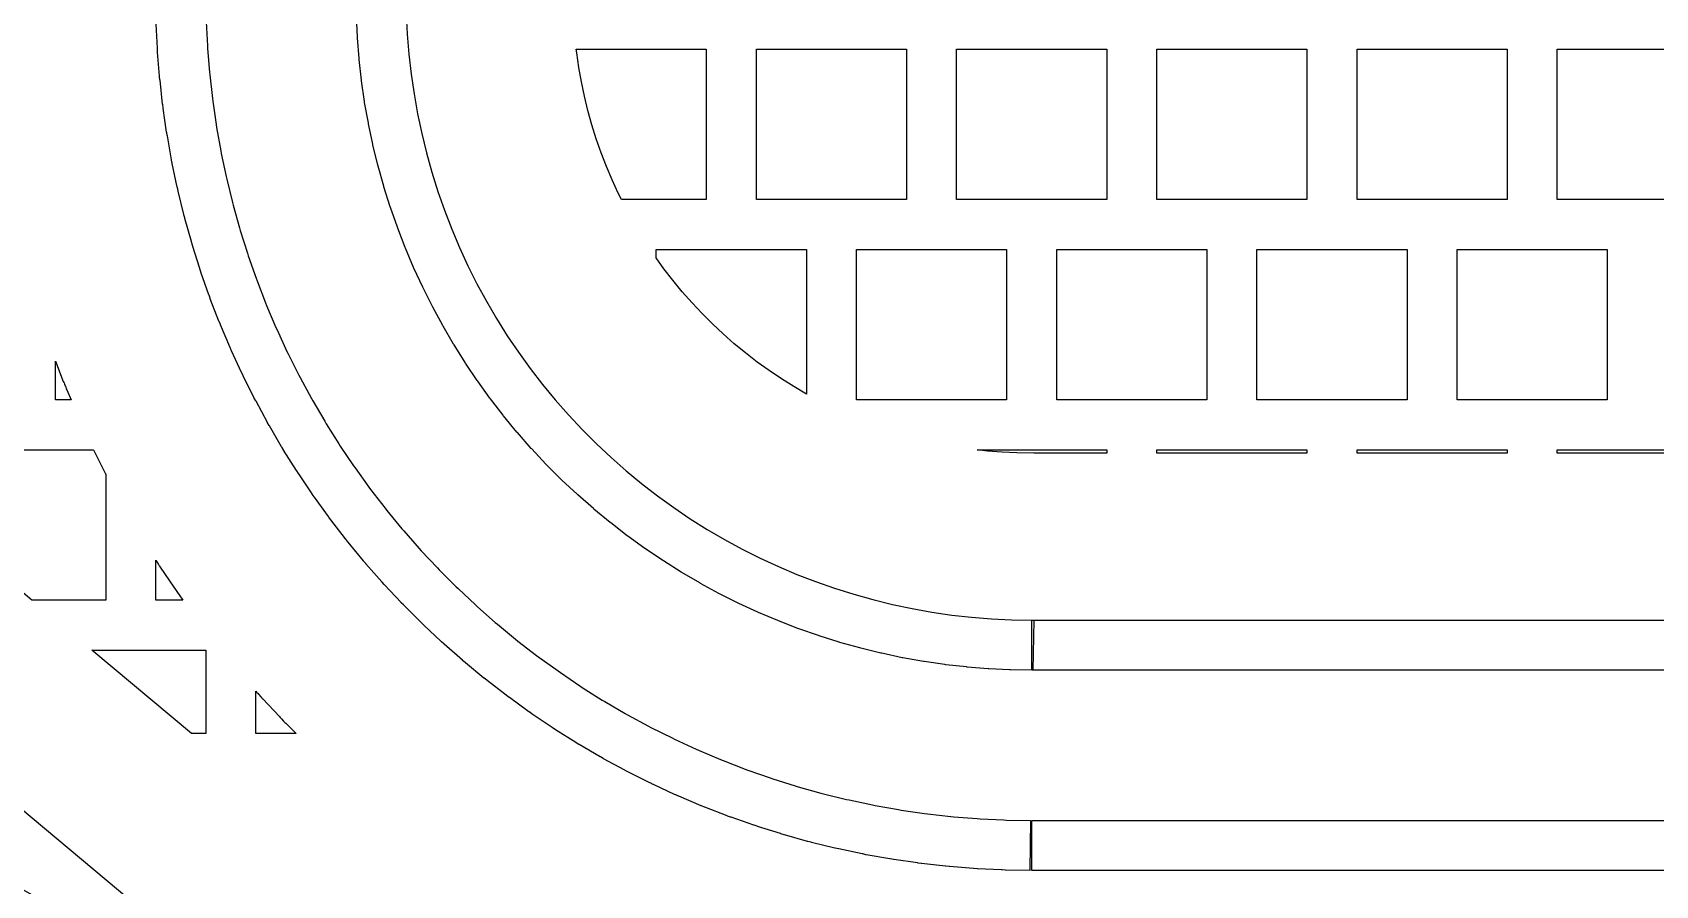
# Model space of a CAD drawing. Header units: metres. Extents: x 32 to 1978, y 32 to 1968.
# Drawn here: x 540.2 to 702.3, y 244 to 329.2 of the extents above; entities that cross this region are included whole.
import ezdxf

# ---------------------------------------------------------------- set-up
doc = ezdxf.new("R2010")
doc.units = ezdxf.units.M

msp = doc.modelspace()

# ---------------------------------------------------------------- linework, layer by layer
for points in [[(550, 217.5), (350, 50), (50, 50), (50, 410), (350, 410), (550, 242.5), (550, 237.5), (350, 350), (110, 350), (110, 110), (350, 110), (550, 222.5), (550, 217.5), (550, 217.5)], [(577.53, 331), (577.63, 329), (577.79, 327), (578.01, 325.01), (578.3, 323.03), (578.65, 321.05), (579.07, 319.09), (579.55, 317.15), (580.08, 315.22), (580.69, 313.31), (581.35, 311.42), (582.07, 309.55), (582.85, 307.7), (583.69, 305.88), (584.59, 304.09), (585.54, 302.33), (586.55, 300.6), (587.62, 298.9), (588.74, 297.24), (589.91, 295.62), (591.14, 294.03), (592.41, 292.49), (593.73, 290.98), (595.1, 289.52), (596.52, 288.1), (597.98, 286.73), (599.49, 285.41), (601.03, 284.14), (602.62, 282.91), (604.24, 281.74), (605.9, 280.62), (607.6, 279.55), (609.33, 278.54), (611.09, 277.59), (612.88, 276.69), (614.7, 275.85), (616.55, 275.07), (618.42, 274.35), (620.31, 273.69), (622.22, 273.08), (624.15, 272.55), (626.09, 272.07), (628.05, 271.65), (630.03, 271.3), (632.01, 271.01), (634, 270.79), (636, 270.63), (638, 270.53), (640.2, 270.5), (640.12, 265.5), (637.88, 265.54), (637.8, 265.54), (635.72, 265.64), (635.64, 265.64), (633.56, 265.81), (633.48, 265.82), (631.41, 266.05), (631.33, 266.06), (629.27, 266.36), (629.19, 266.37), (627.14, 266.74), (627.06, 266.75), (625.02, 267.19), (624.94, 267.2), (622.92, 267.7), (622.84, 267.72), (620.83, 268.28), (620.76, 268.3), (618.77, 268.93), (618.69, 268.95), (616.73, 269.64), (616.65, 269.67), (614.71, 270.42), (614.63, 270.45), (612.71, 271.26), (612.64, 271.29), (610.75, 272.17), (610.68, 272.2), (608.81, 273.14), (608.74, 273.17), (606.91, 274.17), (606.84, 274.21), (605.04, 275.26), (604.98, 275.3), (603.21, 276.41), (603.14, 276.45), (601.42, 277.62), (601.35, 277.66), (599.66, 278.88), (599.6, 278.93), (597.95, 280.2), (597.88, 280.25), (596.28, 281.58), (596.22, 281.63), (594.65, 283.01), (594.59, 283.06), (593.07, 284.48), (593.01, 284.54), (591.54, 286.01), (591.48, 286.07), (590.06, 287.59), (590.01, 287.65), (588.63, 289.22), (588.58, 289.28), (587.25, 290.88), (587.2, 290.95), (585.93, 292.6), (585.88, 292.66), (584.66, 294.35), (584.62, 294.42), (583.45, 296.14), (583.41, 296.21), (582.3, 297.98), (582.26, 298.04), (581.21, 299.84), (581.17, 299.91), (580.17, 301.74), (580.14, 301.81), (579.2, 303.68), (579.17, 303.75), (578.29, 305.64), (578.26, 305.71), (577.45, 307.63), (577.42, 307.71), (576.67, 309.65), (576.64, 309.73), (575.95, 311.69), (575.93, 311.77), (575.3, 313.76), (575.28, 313.83), (574.72, 315.84), (574.7, 315.92), (574.2, 317.94), (574.19, 318.02), (573.75, 320.06), (573.74, 320.14), (573.37, 322.19), (573.36, 322.27), (573.06, 324.33), (573.05, 324.41), (572.82, 326.48), (572.81, 326.56), (572.64, 328.64), (572.64, 328.72), (572.54, 330.8)], [(637.4, 245.54), (637.36, 245.54), (637.04, 245.55), (637, 245.55), (634.59, 245.67), (634.55, 245.67), (634.23, 245.69), (634.19, 245.69), (631.8, 245.89), (631.76, 245.89), (631.44, 245.92), (631.4, 245.93), (629.01, 246.19), (628.97, 246.2), (628.65, 246.24), (628.61, 246.25), (626.23, 246.59), (626.19, 246.6), (625.88, 246.65), (625.84, 246.66), (623.47, 247.08), (623.43, 247.08), (623.12, 247.15), (623.08, 247.15), (620.73, 247.65), (620.69, 247.66), (620.37, 247.73), (620.33, 247.74), (618, 248.31), (617.96, 248.32), (617.65, 248.4), (617.61, 248.41), (615.3, 249.06), (615.26, 249.07), (614.95, 249.16), (614.91, 249.18), (612.62, 249.9), (612.58, 249.91), (612.28, 250.01), (612.24, 250.02), (609.97, 250.82), (609.93, 250.83), (609.63, 250.94), (609.59, 250.95), (607.35, 251.82), (607.31, 251.84), (607.02, 251.96), (606.98, 251.97), (604.77, 252.91), (604.73, 252.93), (604.44, 253.05), (604.4, 253.07), (602.22, 254.08), (602.18, 254.1), (601.89, 254.24), (601.86, 254.25), (599.71, 255.33), (599.67, 255.35), (599.39, 255.5), (599.35, 255.52), (597.24, 256.66), (597.2, 256.68), (596.92, 256.84), (596.89, 256.86), (594.81, 258.07), (594.78, 258.09), (594.5, 258.26), (594.47, 258.28), (592.43, 259.56), (592.4, 259.58), (592.13, 259.76), (592.1, 259.78), (590.11, 261.12), (590.07, 261.14), (589.81, 261.33), (589.78, 261.35), (587.83, 262.76), (587.79, 262.78), (587.54, 262.97), (587.51, 263), (585.6, 264.47), (585.57, 264.49), (585.32, 264.69), (585.29, 264.72), (583.43, 266.24), (583.4, 266.27), (583.16, 266.48), (583.13, 266.5), (581.32, 268.09), (581.29, 268.12), (581.06, 268.33), (581.03, 268.36), (579.27, 270.01), (579.24, 270.03), (579.01, 270.26), (578.98, 270.28), (577.28, 271.98), (577.26, 272.01), (577.03, 272.24), (577.01, 272.27), (575.36, 274.03), (575.33, 274.06), (575.12, 274.29), (575.09, 274.32), (573.5, 276.13), (573.48, 276.16), (573.27, 276.4), (573.24, 276.43), (571.72, 278.29), (571.69, 278.32), (571.49, 278.57), (571.47, 278.6), (570, 280.51), (569.97, 280.54), (569.78, 280.79), (569.76, 280.83), (568.35, 282.78), (568.33, 282.81), (568.14, 283.07), (568.12, 283.11), (566.78, 285.1), (566.76, 285.13), (566.58, 285.4), (566.56, 285.43), (565.28, 287.47), (565.26, 287.5), (565.09, 287.78), (565.07, 287.81), (563.86, 289.89), (563.84, 289.92), (563.68, 290.2), (563.66, 290.24), (562.52, 292.35), (562.5, 292.39), (562.35, 292.67), (562.33, 292.71), (561.25, 294.86), (561.24, 294.89), (561.1, 295.18), (561.08, 295.22), (560.07, 297.4), (560.05, 297.44), (559.93, 297.73), (559.91, 297.77), (558.97, 299.98), (558.96, 300.02), (558.84, 300.31), (558.82, 300.35), (557.95, 302.59), (557.94, 302.63), (557.83, 302.93), (557.82, 302.97), (557.02, 305.24), (557.01, 305.28), (556.91, 305.58), (556.9, 305.62), (556.18, 307.91), (556.16, 307.95), (556.07, 308.26), (556.06, 308.3), (555.41, 310.61), (555.4, 310.65), (555.32, 310.96), (555.31, 311), (554.74, 313.33), (554.73, 313.37), (554.66, 313.69), (554.65, 313.73), (554.15, 316.08), (554.15, 316.12), (554.08, 316.43), (554.08, 316.47), (553.66, 318.84), (553.65, 318.88), (553.6, 319.19), (553.59, 319.23), (553.25, 321.61), (553.24, 321.65), (553.2, 321.97), (553.19, 322.01), (552.93, 324.4), (552.92, 324.44), (552.89, 324.76), (552.89, 324.8), (552.69, 327.19), (552.69, 327.23), (552.67, 327.55), (552.67, 327.59), (552.55, 330)], [(557.55, 330.22), (557.66, 327.85), (557.68, 327.57), (557.87, 325.22), (557.9, 324.94), (558.16, 322.59), (558.2, 322.31), (558.54, 319.97), (558.58, 319.69), (559, 317.37), (559.05, 317.09), (559.54, 314.78), (559.6, 314.51), (560.16, 312.21), (560.23, 311.94), (560.87, 309.66), (560.95, 309.39), (561.66, 307.14), (561.75, 306.87), (562.53, 304.64), (562.63, 304.38), (563.48, 302.17), (563.58, 301.91), (564.51, 299.73), (564.62, 299.48), (565.61, 297.33), (565.73, 297.08), (566.79, 294.97), (566.92, 294.72), (568.05, 292.64), (568.19, 292.39), (569.38, 290.35), (569.52, 290.11), (570.78, 288.11), (570.94, 287.88), (572.26, 285.92), (572.42, 285.69), (573.8, 283.77), (573.97, 283.54), (575.41, 281.67), (575.59, 281.45), (577.09, 279.63), (577.27, 279.42), (578.83, 277.64), (579.02, 277.43), (580.64, 275.71), (580.83, 275.51), (582.51, 273.83), (582.71, 273.64), (584.43, 272.02), (584.64, 271.83), (586.42, 270.27), (586.63, 270.09), (588.45, 268.59), (588.67, 268.41), (590.54, 266.97), (590.77, 266.8), (592.69, 265.42), (592.92, 265.26), (594.88, 263.94), (595.11, 263.78), (597.11, 262.52), (597.35, 262.38), (599.39, 261.19), (599.64, 261.05), (601.72, 259.92), (601.97, 259.79), (604.08, 258.73), (604.33, 258.61), (606.48, 257.62), (606.73, 257.51), (608.91, 256.58), (609.17, 256.48), (611.38, 255.63), (611.64, 255.53), (613.87, 254.75), (614.14, 254.66), (616.39, 253.95), (616.66, 253.87), (618.94, 253.23), (619.21, 253.16), (621.51, 252.6), (621.78, 252.54), (624.09, 252.05), (624.37, 252), (626.69, 251.58), (626.97, 251.54), (629.31, 251.2), (629.59, 251.16), (631.94, 250.9), (632.22, 250.87), (634.57, 250.68), (634.85, 250.66), (637.22, 250.55), (637.5, 250.54), (639.88, 250.5), (639.8, 245.5), (637.4, 245.54), (637.4, 245.54)], [(594.51, 327.5), (607.5, 327.5), (607.5, 312.5), (599.02, 312.5), (598.71, 313.12), (598.09, 314.45), (597.52, 315.8), (596.99, 317.17), (596.51, 318.56), (596.06, 319.96), (595.67, 321.38), (595.32, 322.8), (595.02, 324.24), (594.76, 325.69), (594.55, 327.14), (594.51, 327.5), (594.51, 327.5)], [(612.5, 312.5), (612.5, 327.5), (627.5, 327.5), (627.5, 312.5), (612.5, 312.5), (612.5, 312.5)], [(632.5, 312.5), (632.5, 327.5), (647.5, 327.5), (647.5, 312.5), (632.5, 312.5), (632.5, 312.5)], [(652.5, 312.5), (652.5, 327.5), (667.5, 327.5), (667.5, 312.5), (652.5, 312.5), (652.5, 312.5)], [(672.5, 312.5), (672.5, 327.5), (687.5, 327.5), (687.5, 312.5), (672.5, 312.5), (672.5, 312.5)], [(692.5, 312.5), (692.5, 327.5), (707.5, 327.5), (707.5, 312.5), (692.5, 312.5), (692.5, 312.5)], [(602.5, 306.66), (602.5, 307.5), (617.5, 307.5), (617.5, 293.07), (616.24, 293.81), (615, 294.59), (613.78, 295.41), (612.59, 296.27), (611.43, 297.17), (610.29, 298.1), (609.19, 299.07), (608.12, 300.08), (607.08, 301.12), (606.07, 302.19), (605.1, 303.29), (604.17, 304.43), (603.27, 305.59), (602.5, 306.66), (602.5, 306.66)], [(622.5, 292.5), (622.5, 307.5), (637.5, 307.5), (637.5, 292.5), (622.5, 292.5), (622.5, 292.5)], [(642.5, 292.5), (642.5, 307.5), (657.5, 307.5), (657.5, 292.5), (642.5, 292.5), (642.5, 292.5)], [(662.5, 292.5), (662.5, 307.5), (677.5, 307.5), (677.5, 292.5), (662.5, 292.5), (662.5, 292.5)], [(682.5, 292.5), (682.5, 307.5), (697.5, 307.5), (697.5, 292.5), (682.5, 292.5), (682.5, 292.5)], [(542.5, 292.5), (542.5, 296.35), (543.27, 294.34), (543.32, 294.22), (543.34, 294.18), (543.39, 294.06), (543.51, 293.76), (543.56, 293.64), (543.57, 293.6), (543.63, 293.48), (544.04, 292.5), (542.5, 292.5), (542.5, 292.5)], [(532.5, 278.9), (532.5, 287.5), (546.3, 287.5), (546.36, 287.38), (547.43, 285.24), (547.49, 285.12), (547.5, 285.1), (547.5, 272.5), (540.14, 272.5), (532.5, 278.9), (532.5, 278.9)], [(634.55, 287.5), (647.5, 287.5), (647.5, 287.17), (640.23, 287.17), (638.53, 287.19), (637.06, 287.26), (635.6, 287.38), (634.55, 287.5), (634.55, 287.5)], [(652.5, 287.17), (652.5, 287.5), (667.5, 287.5), (667.5, 287.17), (652.5, 287.17), (652.5, 287.17)], [(672.5, 287.17), (672.5, 287.5), (687.5, 287.5), (687.5, 287.17), (672.5, 287.17), (672.5, 287.17)], [(692.5, 287.17), (692.5, 287.5), (707.5, 287.5), (707.5, 287.17), (692.5, 287.17), (692.5, 287.17)], [(552.5, 272.5), (552.5, 276.48), (552.52, 276.45), (552.54, 276.42), (552.61, 276.31), (552.79, 276.04), (552.86, 275.93), (552.88, 275.89), (552.96, 275.78), (554.3, 273.79), (554.38, 273.68), (554.4, 273.65), (554.47, 273.54), (554.66, 273.27), (554.73, 273.16), (554.76, 273.13), (554.84, 273.02), (555.21, 272.5), (552.5, 272.5), (552.5, 272.5)], [(552.5, 272.5), (552.5, 276.48), (552.52, 276.45), (552.54, 276.42), (552.61, 276.31), (552.79, 276.04), (552.86, 275.93), (552.88, 275.89), (552.96, 275.78), (554.3, 273.79), (554.38, 273.68), (554.4, 273.65), (554.47, 273.54), (554.66, 273.27), (554.73, 273.16), (554.76, 273.13), (554.84, 273.02), (555.21, 272.5), (552.5, 272.5), (552.5, 272.5)], [(552.5, 272.5), (552.5, 276.48), (552.52, 276.45), (552.54, 276.42), (552.61, 276.31), (552.79, 276.04), (552.86, 275.93), (552.88, 275.89), (552.96, 275.78), (554.3, 273.79), (554.38, 273.68), (554.4, 273.65), (554.47, 273.54), (554.66, 273.27), (554.73, 273.16), (554.76, 273.13), (554.84, 273.02), (555.21, 272.5), (552.5, 272.5), (552.5, 272.5)], [(552.5, 272.5), (552.5, 276.48), (552.52, 276.45), (552.54, 276.42), (552.61, 276.31), (552.79, 276.04), (552.86, 275.93), (552.88, 275.89), (552.96, 275.78), (554.3, 273.79), (554.38, 273.68), (554.4, 273.65), (554.47, 273.54), (554.66, 273.27), (554.73, 273.16), (554.76, 273.13), (554.84, 273.02), (555.21, 272.5), (552.5, 272.5), (552.5, 272.5)], [(552.5, 272.5), (552.5, 276.48), (552.52, 276.45), (552.54, 276.42), (552.61, 276.31), (552.79, 276.04), (552.86, 275.93), (552.88, 275.89), (552.96, 275.78), (554.3, 273.79), (554.38, 273.68), (554.4, 273.65), (554.47, 273.54), (554.66, 273.27), (554.73, 273.16), (554.76, 273.13), (554.84, 273.02), (555.21, 272.5), (552.5, 272.5), (552.5, 272.5)], [(552.5, 272.5), (552.5, 276.48), (552.52, 276.45), (552.54, 276.42), (552.61, 276.31), (552.79, 276.04), (552.86, 275.93), (552.88, 275.89), (552.96, 275.78), (554.3, 273.79), (554.38, 273.68), (554.4, 273.65), (554.47, 273.54), (554.66, 273.27), (554.73, 273.16), (554.76, 273.13), (554.84, 273.02), (555.21, 272.5), (552.5, 272.5), (552.5, 272.5)], [(552.5, 272.5), (552.5, 276.48), (552.52, 276.45), (552.54, 276.42), (552.61, 276.31), (552.79, 276.04), (552.86, 275.93), (552.88, 275.89), (552.96, 275.78), (554.3, 273.79), (554.38, 273.68), (554.4, 273.65), (554.47, 273.54), (554.66, 273.27), (554.73, 273.16), (554.76, 273.13), (554.84, 273.02), (555.21, 272.5), (552.5, 272.5), (552.5, 272.5)], [(552.5, 272.5), (552.5, 276.48), (552.52, 276.45), (552.54, 276.42), (552.61, 276.31), (552.79, 276.04), (552.86, 275.93), (552.88, 275.89), (552.96, 275.78), (554.3, 273.79), (554.38, 273.68), (554.4, 273.65), (554.47, 273.54), (554.66, 273.27), (554.73, 273.16), (554.76, 273.13), (554.84, 273.02), (555.21, 272.5), (552.5, 272.5), (552.5, 272.5)], [(552.5, 272.5), (552.5, 276.48), (552.52, 276.45), (552.54, 276.42), (552.61, 276.31), (552.79, 276.04), (552.86, 275.93), (552.88, 275.89), (552.96, 275.78), (554.3, 273.79), (554.38, 273.68), (554.4, 273.65), (554.47, 273.54), (554.66, 273.27), (554.73, 273.16), (554.76, 273.13), (554.84, 273.02), (555.21, 272.5), (552.5, 272.5), (552.5, 272.5)], [(552.5, 272.5), (552.5, 276.48), (552.52, 276.45), (552.54, 276.42), (552.61, 276.31), (552.79, 276.04), (552.86, 275.93), (552.88, 275.89), (552.96, 275.78), (554.3, 273.79), (554.38, 273.68), (554.4, 273.65), (554.47, 273.54), (554.66, 273.27), (554.73, 273.16), (554.76, 273.13), (554.84, 273.02), (555.21, 272.5), (552.5, 272.5), (552.5, 272.5)], [(552.5, 272.5), (552.5, 276.48), (552.52, 276.45), (552.54, 276.42), (552.61, 276.31), (552.79, 276.04), (552.86, 275.93), (552.88, 275.89), (552.96, 275.78), (554.3, 273.79), (554.38, 273.68), (554.4, 273.65), (554.47, 273.54), (554.66, 273.27), (554.73, 273.16), (554.76, 273.13), (554.84, 273.02), (555.21, 272.5), (552.5, 272.5), (552.5, 272.5)], [(552.5, 272.5), (552.5, 276.48), (552.52, 276.45), (552.54, 276.42), (552.61, 276.31), (552.79, 276.04), (552.86, 275.93), (552.88, 275.89), (552.96, 275.78), (554.3, 273.79), (554.38, 273.68), (554.4, 273.65), (554.47, 273.54), (554.66, 273.27), (554.73, 273.16), (554.76, 273.13), (554.84, 273.02), (555.21, 272.5), (552.5, 272.5), (552.5, 272.5)], [(552.5, 272.5), (552.5, 276.48), (552.52, 276.45), (552.54, 276.42), (552.61, 276.31), (552.79, 276.04), (552.86, 275.93), (552.88, 275.89), (552.96, 275.78), (554.3, 273.79), (554.38, 273.68), (554.4, 273.65), (554.47, 273.54), (554.66, 273.27), (554.73, 273.16), (554.76, 273.13), (554.84, 273.02), (555.21, 272.5), (552.5, 272.5), (552.5, 272.5)], [(552.5, 272.5), (552.5, 276.48), (552.52, 276.45), (552.54, 276.42), (552.61, 276.31), (552.79, 276.04), (552.86, 275.93), (552.88, 275.89), (552.96, 275.78), (554.3, 273.79), (554.38, 273.68), (554.4, 273.65), (554.47, 273.54), (554.66, 273.27), (554.73, 273.16), (554.76, 273.13), (554.84, 273.02), (555.21, 272.5), (552.5, 272.5), (552.5, 272.5)], [(552.5, 272.5), (552.5, 276.48), (552.52, 276.45), (552.54, 276.42), (552.61, 276.31), (552.79, 276.04), (552.86, 275.93), (552.88, 275.89), (552.96, 275.78), (554.3, 273.79), (554.38, 273.68), (554.4, 273.65), (554.47, 273.54), (554.66, 273.27), (554.73, 273.16), (554.76, 273.13), (554.84, 273.02), (555.21, 272.5), (552.5, 272.5), (552.5, 272.5)], [(552.5, 272.5), (552.5, 276.48), (552.52, 276.45), (552.54, 276.42), (552.61, 276.31), (552.79, 276.04), (552.86, 275.93), (552.88, 275.89), (552.96, 275.78), (554.3, 273.79), (554.38, 273.68), (554.4, 273.65), (554.47, 273.54), (554.66, 273.27), (554.73, 273.16), (554.76, 273.13), (554.84, 273.02), (555.21, 272.5), (552.5, 272.5), (552.5, 272.5)], [(552.5, 272.5), (552.5, 276.48), (552.52, 276.45), (552.54, 276.42), (552.61, 276.31), (552.79, 276.04), (552.86, 275.93), (552.88, 275.89), (552.96, 275.78), (554.3, 273.79), (554.38, 273.68), (554.4, 273.65), (554.47, 273.54), (554.66, 273.27), (554.73, 273.16), (554.76, 273.13), (554.84, 273.02), (555.21, 272.5), (552.5, 272.5), (552.5, 272.5)], [(552.5, 272.5), (552.5, 276.48), (552.52, 276.45), (552.54, 276.42), (552.61, 276.31), (552.79, 276.04), (552.86, 275.93), (552.88, 275.89), (552.96, 275.78), (554.3, 273.79), (554.38, 273.68), (554.4, 273.65), (554.47, 273.54), (554.66, 273.27), (554.73, 273.16), (554.76, 273.13), (554.84, 273.02), (555.21, 272.5), (552.5, 272.5), (552.5, 272.5)], [(552.5, 272.5), (552.5, 276.48), (552.52, 276.45), (552.54, 276.42), (552.61, 276.31), (552.79, 276.04), (552.86, 275.93), (552.88, 275.89), (552.96, 275.78), (554.3, 273.79), (554.38, 273.68), (554.4, 273.65), (554.47, 273.54), (554.66, 273.27), (554.73, 273.16), (554.76, 273.13), (554.84, 273.02), (555.21, 272.5), (552.5, 272.5), (552.5, 272.5)], [(552.5, 272.5), (552.5, 276.48), (552.52, 276.45), (552.54, 276.42), (552.61, 276.31), (552.79, 276.04), (552.86, 275.93), (552.88, 275.89), (552.96, 275.78), (554.3, 273.79), (554.38, 273.68), (554.4, 273.65), (554.47, 273.54), (554.66, 273.27), (554.73, 273.16), (554.76, 273.13), (554.84, 273.02), (555.21, 272.5), (552.5, 272.5), (552.5, 272.5)], [(552.5, 272.5), (552.5, 276.48), (552.52, 276.45), (552.54, 276.42), (552.61, 276.31), (552.79, 276.04), (552.86, 275.93), (552.88, 275.89), (552.96, 275.78), (554.3, 273.79), (554.38, 273.68), (554.4, 273.65), (554.47, 273.54), (554.66, 273.27), (554.73, 273.16), (554.76, 273.13), (554.84, 273.02), (555.21, 272.5), (552.5, 272.5), (552.5, 272.5)], [(552.5, 272.5), (552.5, 276.48), (552.52, 276.45), (552.54, 276.42), (552.61, 276.31), (552.79, 276.04), (552.86, 275.93), (552.88, 275.89), (552.96, 275.78), (554.3, 273.79), (554.38, 273.68), (554.4, 273.65), (554.47, 273.54), (554.66, 273.27), (554.73, 273.16), (554.76, 273.13), (554.84, 273.02), (555.21, 272.5), (552.5, 272.5), (552.5, 272.5)], [(552.5, 272.5), (552.5, 276.48), (552.52, 276.45), (552.54, 276.42), (552.61, 276.31), (552.79, 276.04), (552.86, 275.93), (552.88, 275.89), (552.96, 275.78), (554.3, 273.79), (554.38, 273.68), (554.4, 273.65), (554.47, 273.54), (554.66, 273.27), (554.73, 273.16), (554.76, 273.13), (554.84, 273.02), (555.21, 272.5), (552.5, 272.5), (552.5, 272.5)], [(552.5, 272.5), (552.5, 276.48), (552.52, 276.45), (552.54, 276.42), (552.61, 276.31), (552.79, 276.04), (552.86, 275.93), (552.88, 275.89), (552.96, 275.78), (554.3, 273.79), (554.38, 273.68), (554.4, 273.65), (554.47, 273.54), (554.66, 273.27), (554.73, 273.16), (554.76, 273.13), (554.84, 273.02), (555.21, 272.5), (552.5, 272.5), (552.5, 272.5)], [(552.5, 272.5), (552.5, 276.48), (552.52, 276.45), (552.54, 276.42), (552.61, 276.31), (552.79, 276.04), (552.86, 275.93), (552.88, 275.89), (552.96, 275.78), (554.3, 273.79), (554.38, 273.68), (554.4, 273.65), (554.47, 273.54), (554.66, 273.27), (554.73, 273.16), (554.76, 273.13), (554.84, 273.02), (555.21, 272.5), (552.5, 272.5), (552.5, 272.5)], [(552.5, 272.5), (552.5, 276.48), (552.52, 276.45), (552.54, 276.42), (552.61, 276.31), (552.79, 276.04), (552.86, 275.93), (552.88, 275.89), (552.96, 275.78), (554.3, 273.79), (554.38, 273.68), (554.4, 273.65), (554.47, 273.54), (554.66, 273.27), (554.73, 273.16), (554.76, 273.13), (554.84, 273.02), (555.21, 272.5), (552.5, 272.5), (552.5, 272.5)], [(552.5, 272.5), (552.5, 276.48), (552.52, 276.45), (552.54, 276.42), (552.61, 276.31), (552.79, 276.04), (552.86, 275.93), (552.88, 275.89), (552.96, 275.78), (554.3, 273.79), (554.38, 273.68), (554.4, 273.65), (554.47, 273.54), (554.66, 273.27), (554.73, 273.16), (554.76, 273.13), (554.84, 273.02), (555.21, 272.5), (552.5, 272.5), (552.5, 272.5)], [(552.5, 272.5), (552.5, 276.48), (552.52, 276.45), (552.54, 276.42), (552.61, 276.31), (552.79, 276.04), (552.86, 275.93), (552.88, 275.89), (552.96, 275.78), (554.3, 273.79), (554.38, 273.68), (554.4, 273.65), (554.47, 273.54), (554.66, 273.27), (554.73, 273.16), (554.76, 273.13), (554.84, 273.02), (555.21, 272.5), (552.5, 272.5), (552.5, 272.5)], [(552.5, 272.5), (552.5, 276.48), (552.52, 276.45), (552.54, 276.42), (552.61, 276.31), (552.79, 276.04), (552.86, 275.93), (552.88, 275.89), (552.96, 275.78), (554.3, 273.79), (554.38, 273.68), (554.4, 273.65), (554.47, 273.54), (554.66, 273.27), (554.73, 273.16), (554.76, 273.13), (554.84, 273.02), (555.21, 272.5), (552.5, 272.5), (552.5, 272.5)], [(552.5, 272.5), (552.5, 276.48), (552.52, 276.45), (552.54, 276.42), (552.61, 276.31), (552.79, 276.04), (552.86, 275.93), (552.88, 275.89), (552.96, 275.78), (554.3, 273.79), (554.38, 273.68), (554.4, 273.65), (554.47, 273.54), (554.66, 273.27), (554.73, 273.16), (554.76, 273.13), (554.84, 273.02), (555.21, 272.5), (552.5, 272.5), (552.5, 272.5)], [(552.5, 272.5), (552.5, 276.48), (552.52, 276.45), (552.54, 276.42), (552.61, 276.31), (552.79, 276.04), (552.86, 275.93), (552.88, 275.89), (552.96, 275.78), (554.3, 273.79), (554.38, 273.68), (554.4, 273.65), (554.47, 273.54), (554.66, 273.27), (554.73, 273.16), (554.76, 273.13), (554.84, 273.02), (555.21, 272.5), (552.5, 272.5), (552.5, 272.5)], [(552.5, 272.5), (552.5, 276.48), (552.52, 276.45), (552.54, 276.42), (552.61, 276.31), (552.79, 276.04), (552.86, 275.93), (552.88, 275.89), (552.96, 275.78), (554.3, 273.79), (554.38, 273.68), (554.4, 273.65), (554.47, 273.54), (554.66, 273.27), (554.73, 273.16), (554.76, 273.13), (554.84, 273.02), (555.21, 272.5), (552.5, 272.5), (552.5, 272.5)], [(552.5, 272.5), (552.5, 276.48), (552.52, 276.45), (552.54, 276.42), (552.61, 276.31), (552.79, 276.04), (552.86, 275.93), (552.88, 275.89), (552.96, 275.78), (554.3, 273.79), (554.38, 273.68), (554.4, 273.65), (554.47, 273.54), (554.66, 273.27), (554.73, 273.16), (554.76, 273.13), (554.84, 273.02), (555.21, 272.5), (552.5, 272.5), (552.5, 272.5)], [(552.5, 272.5), (552.5, 276.48), (552.52, 276.45), (552.54, 276.42), (552.61, 276.31), (552.79, 276.04), (552.86, 275.93), (552.88, 275.89), (552.96, 275.78), (554.3, 273.79), (554.38, 273.68), (554.4, 273.65), (554.47, 273.54), (554.66, 273.27), (554.73, 273.16), (554.76, 273.13), (554.84, 273.02), (555.21, 272.5), (552.5, 272.5), (552.5, 272.5)], [(552.5, 272.5), (552.5, 276.48), (552.52, 276.45), (552.54, 276.42), (552.61, 276.31), (552.79, 276.04), (552.86, 275.93), (552.88, 275.89), (552.96, 275.78), (554.3, 273.79), (554.38, 273.68), (554.4, 273.65), (554.47, 273.54), (554.66, 273.27), (554.73, 273.16), (554.76, 273.13), (554.84, 273.02), (555.21, 272.5), (552.5, 272.5), (552.5, 272.5)], [(552.5, 272.5), (552.5, 276.48), (552.52, 276.45), (552.54, 276.42), (552.61, 276.31), (552.79, 276.04), (552.86, 275.93), (552.88, 275.89), (552.96, 275.78), (554.3, 273.79), (554.38, 273.68), (554.4, 273.65), (554.47, 273.54), (554.66, 273.27), (554.73, 273.16), (554.76, 273.13), (554.84, 273.02), (555.21, 272.5), (552.5, 272.5), (552.5, 272.5)], [(552.5, 272.5), (552.5, 276.48), (552.52, 276.45), (552.54, 276.42), (552.61, 276.31), (552.79, 276.04), (552.86, 275.93), (552.88, 275.89), (552.96, 275.78), (554.3, 273.79), (554.38, 273.68), (554.4, 273.65), (554.47, 273.54), (554.66, 273.27), (554.73, 273.16), (554.76, 273.13), (554.84, 273.02), (555.21, 272.5), (552.5, 272.5), (552.5, 272.5)], [(552.5, 272.5), (552.5, 276.48), (552.52, 276.45), (552.54, 276.42), (552.61, 276.31), (552.79, 276.04), (552.86, 275.93), (552.88, 275.89), (552.96, 275.78), (554.3, 273.79), (554.38, 273.68), (554.4, 273.65), (554.47, 273.54), (554.66, 273.27), (554.73, 273.16), (554.76, 273.13), (554.84, 273.02), (555.21, 272.5), (552.5, 272.5), (552.5, 272.5)], [(552.5, 272.5), (552.5, 276.48), (552.52, 276.45), (552.54, 276.42), (552.61, 276.31), (552.79, 276.04), (552.86, 275.93), (552.88, 275.89), (552.96, 275.78), (554.3, 273.79), (554.38, 273.68), (554.4, 273.65), (554.47, 273.54), (554.66, 273.27), (554.73, 273.16), (554.76, 273.13), (554.84, 273.02), (555.21, 272.5), (552.5, 272.5), (552.5, 272.5)], [(552.5, 272.5), (552.5, 276.48), (552.52, 276.45), (552.54, 276.42), (552.61, 276.31), (552.79, 276.04), (552.86, 275.93), (552.88, 275.89), (552.96, 275.78), (554.3, 273.79), (554.38, 273.68), (554.4, 273.65), (554.47, 273.54), (554.66, 273.27), (554.73, 273.16), (554.76, 273.13), (554.84, 273.02), (555.21, 272.5), (552.5, 272.5), (552.5, 272.5)], [(552.5, 272.5), (552.5, 276.48), (552.52, 276.45), (552.54, 276.42), (552.61, 276.31), (552.79, 276.04), (552.86, 275.93), (552.88, 275.89), (552.96, 275.78), (554.3, 273.79), (554.38, 273.68), (554.4, 273.65), (554.47, 273.54), (554.66, 273.27), (554.73, 273.16), (554.76, 273.13), (554.84, 273.02), (555.21, 272.5), (552.5, 272.5), (552.5, 272.5)], [(552.5, 272.5), (552.5, 276.48), (552.52, 276.45), (552.54, 276.42), (552.61, 276.31), (552.79, 276.04), (552.86, 275.93), (552.88, 275.89), (552.96, 275.78), (554.3, 273.79), (554.38, 273.68), (554.4, 273.65), (554.47, 273.54), (554.66, 273.27), (554.73, 273.16), (554.76, 273.13), (554.84, 273.02), (555.21, 272.5), (552.5, 272.5), (552.5, 272.5)], [(552.5, 272.5), (552.5, 276.48), (552.52, 276.45), (552.54, 276.42), (552.61, 276.31), (552.79, 276.04), (552.86, 275.93), (552.88, 275.89), (552.96, 275.78), (554.3, 273.79), (554.38, 273.68), (554.4, 273.65), (554.47, 273.54), (554.66, 273.27), (554.73, 273.16), (554.76, 273.13), (554.84, 273.02), (555.21, 272.5), (552.5, 272.5), (552.5, 272.5)], [(552.5, 272.5), (552.5, 276.48), (552.52, 276.45), (552.54, 276.42), (552.61, 276.31), (552.79, 276.04), (552.86, 275.93), (552.88, 275.89), (552.96, 275.78), (554.3, 273.79), (554.38, 273.68), (554.4, 273.65), (554.47, 273.54), (554.66, 273.27), (554.73, 273.16), (554.76, 273.13), (554.84, 273.02), (555.21, 272.5), (552.5, 272.5), (552.5, 272.5)], [(552.5, 272.5), (552.5, 276.48), (552.52, 276.45), (552.54, 276.42), (552.61, 276.31), (552.79, 276.04), (552.86, 275.93), (552.88, 275.89), (552.96, 275.78), (554.3, 273.79), (554.38, 273.68), (554.4, 273.65), (554.47, 273.54), (554.66, 273.27), (554.73, 273.16), (554.76, 273.13), (554.84, 273.02), (555.21, 272.5), (552.5, 272.5), (552.5, 272.5)], [(552.5, 272.5), (552.5, 276.48), (552.52, 276.45), (552.54, 276.42), (552.61, 276.31), (552.79, 276.04), (552.86, 275.93), (552.88, 275.89), (552.96, 275.78), (554.3, 273.79), (554.38, 273.68), (554.4, 273.65), (554.47, 273.54), (554.66, 273.27), (554.73, 273.16), (554.76, 273.13), (554.84, 273.02), (555.21, 272.5), (552.5, 272.5), (552.5, 272.5)], [(552.5, 272.5), (552.5, 276.48), (552.52, 276.45), (552.54, 276.42), (552.61, 276.31), (552.79, 276.04), (552.86, 275.93), (552.88, 275.89), (552.96, 275.78), (554.3, 273.79), (554.38, 273.68), (554.4, 273.65), (554.47, 273.54), (554.66, 273.27), (554.73, 273.16), (554.76, 273.13), (554.84, 273.02), (555.21, 272.5), (552.5, 272.5), (552.5, 272.5)], [(552.5, 272.5), (552.5, 276.48), (552.52, 276.45), (552.54, 276.42), (552.61, 276.31), (552.79, 276.04), (552.86, 275.93), (552.88, 275.89), (552.96, 275.78), (554.3, 273.79), (554.38, 273.68), (554.4, 273.65), (554.47, 273.54), (554.66, 273.27), (554.73, 273.16), (554.76, 273.13), (554.84, 273.02), (555.21, 272.5), (552.5, 272.5), (552.5, 272.5)], [(552.5, 272.5), (552.5, 276.48), (552.52, 276.45), (552.54, 276.42), (552.61, 276.31), (552.79, 276.04), (552.86, 275.93), (552.88, 275.89), (552.96, 275.78), (554.3, 273.79), (554.38, 273.68), (554.4, 273.65), (554.47, 273.54), (554.66, 273.27), (554.73, 273.16), (554.76, 273.13), (554.84, 273.02), (555.21, 272.5), (552.5, 272.5), (552.5, 272.5)], [(552.5, 272.5), (552.5, 276.48), (552.52, 276.45), (552.54, 276.42), (552.61, 276.31), (552.79, 276.04), (552.86, 275.93), (552.88, 275.89), (552.96, 275.78), (554.3, 273.79), (554.38, 273.68), (554.4, 273.65), (554.47, 273.54), (554.66, 273.27), (554.73, 273.16), (554.76, 273.13), (554.84, 273.02), (555.21, 272.5), (552.5, 272.5), (552.5, 272.5)], [(552.5, 272.5), (552.5, 276.48), (552.52, 276.45), (552.54, 276.42), (552.61, 276.31), (552.79, 276.04), (552.86, 275.93), (552.88, 275.89), (552.96, 275.78), (554.3, 273.79), (554.38, 273.68), (554.4, 273.65), (554.47, 273.54), (554.66, 273.27), (554.73, 273.16), (554.76, 273.13), (554.84, 273.02), (555.21, 272.5), (552.5, 272.5), (552.5, 272.5)], [(552.5, 272.5), (552.5, 276.48), (552.52, 276.45), (552.54, 276.42), (552.61, 276.31), (552.79, 276.04), (552.86, 275.93), (552.88, 275.89), (552.96, 275.78), (554.3, 273.79), (554.38, 273.68), (554.4, 273.65), (554.47, 273.54), (554.66, 273.27), (554.73, 273.16), (554.76, 273.13), (554.84, 273.02), (555.21, 272.5), (552.5, 272.5), (552.5, 272.5)], [(552.5, 272.5), (552.5, 276.48), (552.52, 276.45), (552.54, 276.42), (552.61, 276.31), (552.79, 276.04), (552.86, 275.93), (552.88, 275.89), (552.96, 275.78), (554.3, 273.79), (554.38, 273.68), (554.4, 273.65), (554.47, 273.54), (554.66, 273.27), (554.73, 273.16), (554.76, 273.13), (554.84, 273.02), (555.21, 272.5), (552.5, 272.5), (552.5, 272.5)], [(552.5, 272.5), (552.5, 276.48), (552.52, 276.45), (552.54, 276.42), (552.61, 276.31), (552.79, 276.04), (552.86, 275.93), (552.88, 275.89), (552.96, 275.78), (554.3, 273.79), (554.38, 273.68), (554.4, 273.65), (554.47, 273.54), (554.66, 273.27), (554.73, 273.16), (554.76, 273.13), (554.84, 273.02), (555.21, 272.5), (552.5, 272.5), (552.5, 272.5)], [(552.5, 272.5), (552.5, 276.48), (552.52, 276.45), (552.54, 276.42), (552.61, 276.31), (552.79, 276.04), (552.86, 275.93), (552.88, 275.89), (552.96, 275.78), (554.3, 273.79), (554.38, 273.68), (554.4, 273.65), (554.47, 273.54), (554.66, 273.27), (554.73, 273.16), (554.76, 273.13), (554.84, 273.02), (555.21, 272.5), (552.5, 272.5), (552.5, 272.5)], [(552.5, 272.5), (552.5, 276.48), (552.52, 276.45), (552.54, 276.42), (552.61, 276.31), (552.79, 276.04), (552.86, 275.93), (552.88, 275.89), (552.96, 275.78), (554.3, 273.79), (554.38, 273.68), (554.4, 273.65), (554.47, 273.54), (554.66, 273.27), (554.73, 273.16), (554.76, 273.13), (554.84, 273.02), (555.21, 272.5), (552.5, 272.5), (552.5, 272.5)], [(552.5, 272.5), (552.5, 276.48), (552.52, 276.45), (552.54, 276.42), (552.61, 276.31), (552.79, 276.04), (552.86, 275.93), (552.88, 275.89), (552.96, 275.78), (554.3, 273.79), (554.38, 273.68), (554.4, 273.65), (554.47, 273.54), (554.66, 273.27), (554.73, 273.16), (554.76, 273.13), (554.84, 273.02), (555.21, 272.5), (552.5, 272.5), (552.5, 272.5)], [(552.5, 272.5), (552.5, 276.48), (552.52, 276.45), (552.54, 276.42), (552.61, 276.31), (552.79, 276.04), (552.86, 275.93), (552.88, 275.89), (552.96, 275.78), (554.3, 273.79), (554.38, 273.68), (554.4, 273.65), (554.47, 273.54), (554.66, 273.27), (554.73, 273.16), (554.76, 273.13), (554.84, 273.02), (555.21, 272.5), (552.5, 272.5), (552.5, 272.5)], [(552.5, 272.5), (552.5, 276.48), (552.52, 276.45), (552.54, 276.42), (552.61, 276.31), (552.79, 276.04), (552.86, 275.93), (552.88, 275.89), (552.96, 275.78), (554.3, 273.79), (554.38, 273.68), (554.4, 273.65), (554.47, 273.54), (554.66, 273.27), (554.73, 273.16), (554.76, 273.13), (554.84, 273.02), (555.21, 272.5), (552.5, 272.5), (552.5, 272.5)], [(552.5, 272.5), (552.5, 276.48), (552.52, 276.45), (552.54, 276.42), (552.61, 276.31), (552.79, 276.04), (552.86, 275.93), (552.88, 275.89), (552.96, 275.78), (554.3, 273.79), (554.38, 273.68), (554.4, 273.65), (554.47, 273.54), (554.66, 273.27), (554.73, 273.16), (554.76, 273.13), (554.84, 273.02), (555.21, 272.5), (552.5, 272.5), (552.5, 272.5)], [(552.5, 272.5), (552.5, 276.48), (552.52, 276.45), (552.54, 276.42), (552.61, 276.31), (552.79, 276.04), (552.86, 275.93), (552.88, 275.89), (552.96, 275.78), (554.3, 273.79), (554.38, 273.68), (554.4, 273.65), (554.47, 273.54), (554.66, 273.27), (554.73, 273.16), (554.76, 273.13), (554.84, 273.02), (555.21, 272.5), (552.5, 272.5), (552.5, 272.5)], [(552.5, 272.5), (552.5, 276.48), (552.52, 276.45), (552.54, 276.42), (552.61, 276.31), (552.79, 276.04), (552.86, 275.93), (552.88, 275.89), (552.96, 275.78), (554.3, 273.79), (554.38, 273.68), (554.4, 273.65), (554.47, 273.54), (554.66, 273.27), (554.73, 273.16), (554.76, 273.13), (554.84, 273.02), (555.21, 272.5), (552.5, 272.5), (552.5, 272.5)], [(552.5, 272.5), (552.5, 276.48), (552.52, 276.45), (552.54, 276.42), (552.61, 276.31), (552.79, 276.04), (552.86, 275.93), (552.88, 275.89), (552.96, 275.78), (554.3, 273.79), (554.38, 273.68), (554.4, 273.65), (554.47, 273.54), (554.66, 273.27), (554.73, 273.16), (554.76, 273.13), (554.84, 273.02), (555.21, 272.5), (552.5, 272.5), (552.5, 272.5)], [(552.5, 272.5), (552.5, 276.48), (552.52, 276.45), (552.54, 276.42), (552.61, 276.31), (552.79, 276.04), (552.86, 275.93), (552.88, 275.89), (552.96, 275.78), (554.3, 273.79), (554.38, 273.68), (554.4, 273.65), (554.47, 273.54), (554.66, 273.27), (554.73, 273.16), (554.76, 273.13), (554.84, 273.02), (555.21, 272.5), (552.5, 272.5), (552.5, 272.5)], [(552.5, 272.5), (552.5, 276.48), (552.52, 276.45), (552.54, 276.42), (552.61, 276.31), (552.79, 276.04), (552.86, 275.93), (552.88, 275.89), (552.96, 275.78), (554.3, 273.79), (554.38, 273.68), (554.4, 273.65), (554.47, 273.54), (554.66, 273.27), (554.73, 273.16), (554.76, 273.13), (554.84, 273.02), (555.21, 272.5), (552.5, 272.5), (552.5, 272.5)], [(552.5, 272.5), (552.5, 276.48), (552.52, 276.45), (552.54, 276.42), (552.61, 276.31), (552.79, 276.04), (552.86, 275.93), (552.88, 275.89), (552.96, 275.78), (554.3, 273.79), (554.38, 273.68), (554.4, 273.65), (554.47, 273.54), (554.66, 273.27), (554.73, 273.16), (554.76, 273.13), (554.84, 273.02), (555.21, 272.5), (552.5, 272.5), (552.5, 272.5)], [(552.5, 272.5), (552.5, 276.48), (552.52, 276.45), (552.54, 276.42), (552.61, 276.31), (552.79, 276.04), (552.86, 275.93), (552.88, 275.89), (552.96, 275.78), (554.3, 273.79), (554.38, 273.68), (554.4, 273.65), (554.47, 273.54), (554.66, 273.27), (554.73, 273.16), (554.76, 273.13), (554.84, 273.02), (555.21, 272.5), (552.5, 272.5), (552.5, 272.5)], [(552.5, 272.5), (552.5, 276.48), (552.52, 276.45), (552.54, 276.42), (552.61, 276.31), (552.79, 276.04), (552.86, 275.93), (552.88, 275.89), (552.96, 275.78), (554.3, 273.79), (554.38, 273.68), (554.4, 273.65), (554.47, 273.54), (554.66, 273.27), (554.73, 273.16), (554.76, 273.13), (554.84, 273.02), (555.21, 272.5), (552.5, 272.5), (552.5, 272.5)], [(552.5, 272.5), (552.5, 276.48), (552.52, 276.45), (552.54, 276.42), (552.61, 276.31), (552.79, 276.04), (552.86, 275.93), (552.88, 275.89), (552.96, 275.78), (554.3, 273.79), (554.38, 273.68), (554.4, 273.65), (554.47, 273.54), (554.66, 273.27), (554.73, 273.16), (554.76, 273.13), (554.84, 273.02), (555.21, 272.5), (552.5, 272.5), (552.5, 272.5)], [(552.5, 272.5), (552.5, 276.48), (552.52, 276.45), (552.54, 276.42), (552.61, 276.31), (552.79, 276.04), (552.86, 275.93), (552.88, 275.89), (552.96, 275.78), (554.3, 273.79), (554.38, 273.68), (554.4, 273.65), (554.47, 273.54), (554.66, 273.27), (554.73, 273.16), (554.76, 273.13), (554.84, 273.02), (555.21, 272.5), (552.5, 272.5), (552.5, 272.5)], [(552.5, 272.5), (552.5, 276.48), (552.52, 276.45), (552.54, 276.42), (552.61, 276.31), (552.79, 276.04), (552.86, 275.93), (552.88, 275.89), (552.96, 275.78), (554.3, 273.79), (554.38, 273.68), (554.4, 273.65), (554.47, 273.54), (554.66, 273.27), (554.73, 273.16), (554.76, 273.13), (554.84, 273.02), (555.21, 272.5), (552.5, 272.5), (552.5, 272.5)], [(552.5, 272.5), (552.5, 276.48), (552.52, 276.45), (552.54, 276.42), (552.61, 276.31), (552.79, 276.04), (552.86, 275.93), (552.88, 275.89), (552.96, 275.78), (554.3, 273.79), (554.38, 273.68), (554.4, 273.65), (554.47, 273.54), (554.66, 273.27), (554.73, 273.16), (554.76, 273.13), (554.84, 273.02), (555.21, 272.5), (552.5, 272.5), (552.5, 272.5)], [(552.5, 272.5), (552.5, 276.48), (552.52, 276.45), (552.54, 276.42), (552.61, 276.31), (552.79, 276.04), (552.86, 275.93), (552.88, 275.89), (552.96, 275.78), (554.3, 273.79), (554.38, 273.68), (554.4, 273.65), (554.47, 273.54), (554.66, 273.27), (554.73, 273.16), (554.76, 273.13), (554.84, 273.02), (555.21, 272.5), (552.5, 272.5), (552.5, 272.5)], [(552.5, 272.5), (552.5, 276.48), (552.52, 276.45), (552.54, 276.42), (552.61, 276.31), (552.79, 276.04), (552.86, 275.93), (552.88, 275.89), (552.96, 275.78), (554.3, 273.79), (554.38, 273.68), (554.4, 273.65), (554.47, 273.54), (554.66, 273.27), (554.73, 273.16), (554.76, 273.13), (554.84, 273.02), (555.21, 272.5), (552.5, 272.5), (552.5, 272.5)], [(552.5, 272.5), (552.5, 276.48), (552.52, 276.45), (552.54, 276.42), (552.61, 276.31), (552.79, 276.04), (552.86, 275.93), (552.88, 275.89), (552.96, 275.78), (554.3, 273.79), (554.38, 273.68), (554.4, 273.65), (554.47, 273.54), (554.66, 273.27), (554.73, 273.16), (554.76, 273.13), (554.84, 273.02), (555.21, 272.5), (552.5, 272.5), (552.5, 272.5)], [(552.5, 272.5), (552.5, 276.48), (552.52, 276.45), (552.54, 276.42), (552.61, 276.31), (552.79, 276.04), (552.86, 275.93), (552.88, 275.89), (552.96, 275.78), (554.3, 273.79), (554.38, 273.68), (554.4, 273.65), (554.47, 273.54), (554.66, 273.27), (554.73, 273.16), (554.76, 273.13), (554.84, 273.02), (555.21, 272.5), (552.5, 272.5), (552.5, 272.5)], [(552.5, 272.5), (552.5, 276.48), (552.52, 276.45), (552.54, 276.42), (552.61, 276.31), (552.79, 276.04), (552.86, 275.93), (552.88, 275.89), (552.96, 275.78), (554.3, 273.79), (554.38, 273.68), (554.4, 273.65), (554.47, 273.54), (554.66, 273.27), (554.73, 273.16), (554.76, 273.13), (554.84, 273.02), (555.21, 272.5), (552.5, 272.5), (552.5, 272.5)], [(552.5, 272.5), (552.5, 276.48), (552.52, 276.45), (552.54, 276.42), (552.61, 276.31), (552.79, 276.04), (552.86, 275.93), (552.88, 275.89), (552.96, 275.78), (554.3, 273.79), (554.38, 273.68), (554.4, 273.65), (554.47, 273.54), (554.66, 273.27), (554.73, 273.16), (554.76, 273.13), (554.84, 273.02), (555.21, 272.5), (552.5, 272.5), (552.5, 272.5)], [(552.5, 272.5), (552.5, 276.48), (552.52, 276.45), (552.54, 276.42), (552.61, 276.31), (552.79, 276.04), (552.86, 275.93), (552.88, 275.89), (552.96, 275.78), (554.3, 273.79), (554.38, 273.68), (554.4, 273.65), (554.47, 273.54), (554.66, 273.27), (554.73, 273.16), (554.76, 273.13), (554.84, 273.02), (555.21, 272.5), (552.5, 272.5), (552.5, 272.5)], [(552.5, 272.5), (552.5, 276.48), (552.52, 276.45), (552.54, 276.42), (552.61, 276.31), (552.79, 276.04), (552.86, 275.93), (552.88, 275.89), (552.96, 275.78), (554.3, 273.79), (554.38, 273.68), (554.4, 273.65), (554.47, 273.54), (554.66, 273.27), (554.73, 273.16), (554.76, 273.13), (554.84, 273.02), (555.21, 272.5), (552.5, 272.5), (552.5, 272.5)], [(552.5, 272.5), (552.5, 276.48), (552.52, 276.45), (552.54, 276.42), (552.61, 276.31), (552.79, 276.04), (552.86, 275.93), (552.88, 275.89), (552.96, 275.78), (554.3, 273.79), (554.38, 273.68), (554.4, 273.65), (554.47, 273.54), (554.66, 273.27), (554.73, 273.16), (554.76, 273.13), (554.84, 273.02), (555.21, 272.5), (552.5, 272.5), (552.5, 272.5)], [(552.5, 272.5), (552.5, 276.48), (552.52, 276.45), (552.54, 276.42), (552.61, 276.31), (552.79, 276.04), (552.86, 275.93), (552.88, 275.89), (552.96, 275.78), (554.3, 273.79), (554.38, 273.68), (554.4, 273.65), (554.47, 273.54), (554.66, 273.27), (554.73, 273.16), (554.76, 273.13), (554.84, 273.02), (555.21, 272.5), (552.5, 272.5), (552.5, 272.5)], [(552.5, 272.5), (552.5, 276.48), (552.52, 276.45), (552.54, 276.42), (552.61, 276.31), (552.79, 276.04), (552.86, 275.93), (552.88, 275.89), (552.96, 275.78), (554.3, 273.79), (554.38, 273.68), (554.4, 273.65), (554.47, 273.54), (554.66, 273.27), (554.73, 273.16), (554.76, 273.13), (554.84, 273.02), (555.21, 272.5), (552.5, 272.5), (552.5, 272.5)], [(1060, 270.5), (1060, 265.5), (640, 265.5), (640, 270.5), (1060, 270.5), (1060, 270.5)], [(546.11, 267.5), (557.5, 267.5), (557.5, 259.17), (556.06, 259.17), (546.11, 267.5), (546.11, 267.5)], [(562.5, 259.17), (562.5, 263.4), (562.58, 263.32), (562.66, 263.22), (562.69, 263.19), (562.78, 263.09), (563, 262.85), (563.09, 262.75), (563.11, 262.72), (563.2, 262.63), (564.85, 260.87), (564.94, 260.77), (564.97, 260.75), (565.06, 260.65), (565.28, 260.42), (565.38, 260.32), (565.41, 260.29), (565.5, 260.2), (566.53, 259.17), (562.5, 259.17), (562.5, 259.17)], [(640, 245.5), (640, 250.5), (1060, 250.5), (1060, 245.5), (640, 245.5), (640, 245.5)]]:
    msp.add_lwpolyline(points)

doc.saveas('drawing.dxf')
